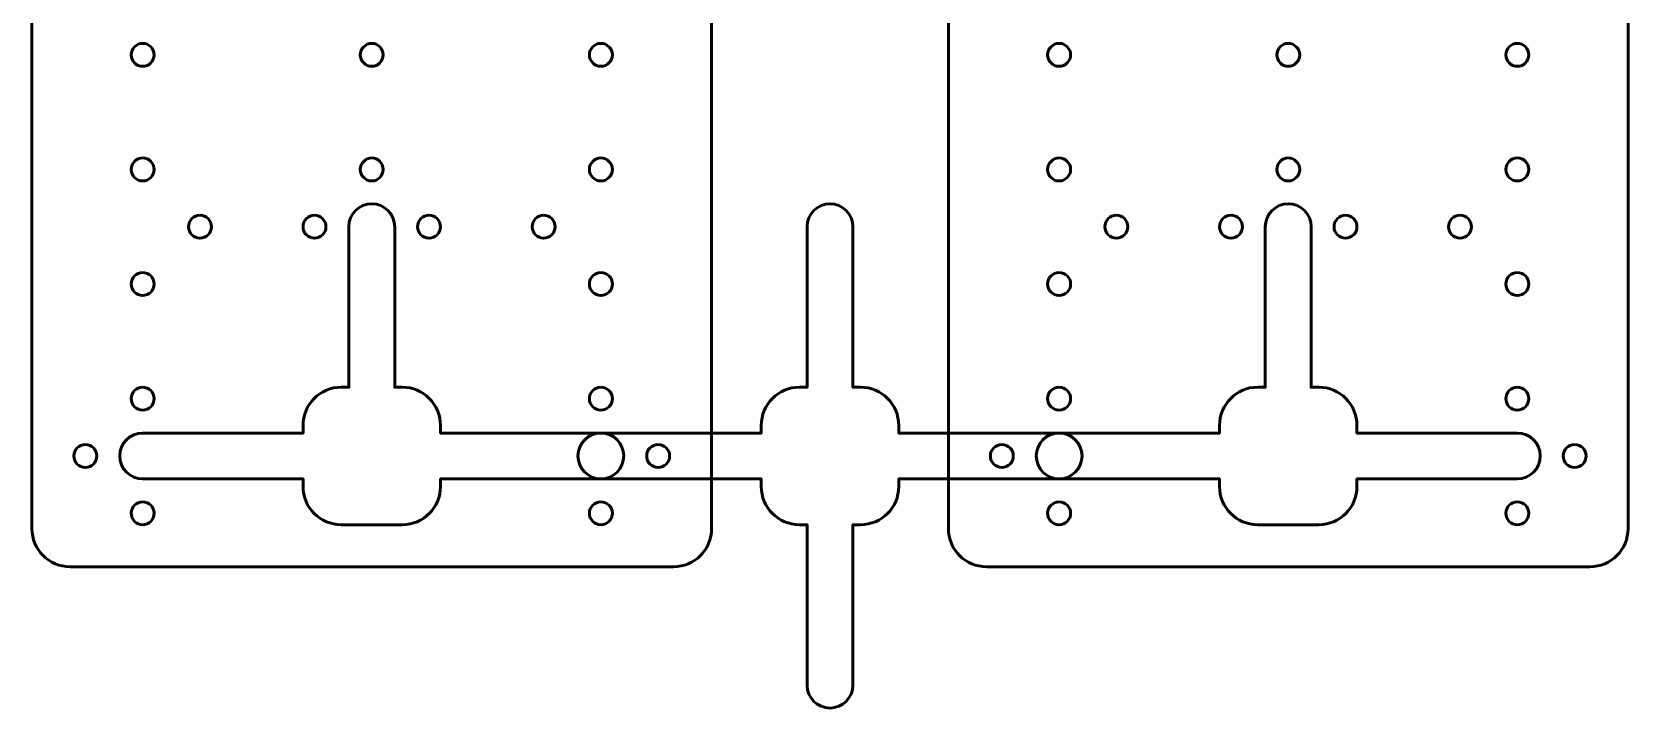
# Model space of a CAD drawing. Header units: centimetres. Extents: x -142 to 94, y -75 to 149.
# Drawn here: x -40.45 to -19.55, y 44.7 to 53.55 of the extents above; entities that cross this region are included whole.
import ezdxf

# ---------------------------------------------------------------- set-up
doc = ezdxf.new("R2010")
doc.units = ezdxf.units.CM
doc.header["$MEASUREMENT"] = 0
doc.layers.add('Layer 1', color=7, linetype='Continuous')

msp = doc.modelspace()

# ---------------------------------------------------------------- linework, layer by layer
at = {"layer": 'Layer 1', "lineweight": 53}
for centre in [(-39, 53.25), (-36, 53.25), (-33, 53.25), (-27, 53.25), (-24, 53.25), (-21, 53.25), (-39, 51.75), (-36, 51.75), (-33, 51.75), (-27, 51.75), (-24, 51.75), (-21, 51.75), (-38.25, 51), (-36.75, 51), (-35.25, 51), (-33.75, 51), (-26.25, 51), (-24.75, 51), (-23.25, 51), (-21.75, 51), (-39, 50.25), (-33, 50.25), (-27, 50.25), (-21, 50.25), (-39, 48.75), (-33, 48.75), (-27, 48.75), (-21, 48.75), (-39.75, 48), (-32.25, 48), (-27.75, 48), (-20.25, 48), (-39, 47.25), (-33, 47.25), (-27, 47.25), (-21, 47.25)]:
    msp.add_ellipse(centre, major_axis=(0, 0.15), ratio=1, dxfattribs=at)
for points, knots in [([(-40.45, 47.05), (-40.45, 47.05), (-40.45, 66.95), (-40.45, 66.95), (-40.45, 66.95), (-40.45, 67.22614), (-40.22614, 67.45), (-39.95, 67.45), (-39.95, 67.45), (-39.95, 67.45), (-32.05, 67.45), (-32.05, 67.45), (-32.05, 67.45), (-31.77386, 67.45), (-31.55, 67.22614), (-31.55, 66.95), (-31.55, 66.95), (-31.55, 66.95), (-31.55, 47.05), (-31.55, 47.05), (-31.55, 47.05), (-31.55, 46.77386), (-31.77386, 46.55), (-32.05, 46.55), (-32.05, 46.55), (-32.05, 46.55), (-39.95, 46.55), (-39.95, 46.55), (-39.95, 46.55), (-40.22614, 46.55), (-40.45, 46.77386), (-40.45, 47.05)], [0, 0, 0, 0, 0.11111111, 0.11111111, 0.11111111, 0.11111111, 0.22222222, 0.22222222, 0.22222222, 0.22222222, 0.33333333, 0.33333333, 0.33333333, 0.33333333, 0.44444444, 0.44444444, 0.44444444, 0.44444444, 0.55555556, 0.55555556, 0.55555556, 0.55555556, 0.66666667, 0.66666667, 0.66666667, 0.66666667, 0.77777778, 0.77777778, 0.77777778, 0.77777778, 1, 1, 1, 1]), ([(-28.45, 47.05), (-28.45, 47.05), (-28.45, 66.95), (-28.45, 66.95), (-28.45, 66.95), (-28.45, 67.22614), (-28.22614, 67.45), (-27.95, 67.45), (-27.95, 67.45), (-27.95, 67.45), (-20.05, 67.45), (-20.05, 67.45), (-20.05, 67.45), (-19.77386, 67.45), (-19.55, 67.22614), (-19.55, 66.95), (-19.55, 66.95), (-19.55, 66.95), (-19.55, 47.05), (-19.55, 47.05), (-19.55, 47.05), (-19.55, 46.77386), (-19.77386, 46.55), (-20.05, 46.55), (-20.05, 46.55), (-20.05, 46.55), (-27.95, 46.55), (-27.95, 46.55), (-27.95, 46.55), (-28.22614, 46.55), (-28.45, 46.77386), (-28.45, 47.05)], [0, 0, 0, 0, 0.11111111, 0.11111111, 0.11111111, 0.11111111, 0.22222222, 0.22222222, 0.22222222, 0.22222222, 0.33333333, 0.33333333, 0.33333333, 0.33333333, 0.44444444, 0.44444444, 0.44444444, 0.44444444, 0.55555556, 0.55555556, 0.55555556, 0.55555556, 0.66666667, 0.66666667, 0.66666667, 0.66666667, 0.77777778, 0.77777778, 0.77777778, 0.77777778, 1, 1, 1, 1]), ([(-36.9, 47.6), (-36.9, 47.6), (-36.9, 47.7), (-36.9, 47.7), (-36.9, 47.7), (-36.9, 47.7), (-39, 47.7), (-39, 47.7), (-39, 47.7), (-39.16569, 47.7), (-39.3, 47.83431), (-39.3, 48), (-39.3, 48), (-39.3, 48.16569), (-39.16569, 48.3), (-39, 48.3), (-39, 48.3), (-39, 48.3), (-36.9, 48.3), (-36.9, 48.3), (-36.9, 48.3), (-36.9, 48.3), (-36.9, 48.4), (-36.9, 48.4), (-36.9, 48.4), (-36.9, 48.67614), (-36.67614, 48.9), (-36.4, 48.9), (-36.4, 48.9), (-36.4, 48.9), (-36.3, 48.9), (-36.3, 48.9), (-36.3, 48.9), (-36.3, 48.9), (-36.3, 51), (-36.3, 51), (-36.3, 51), (-36.3, 51.16569), (-36.16569, 51.3), (-36, 51.3), (-36, 51.3), (-35.83431, 51.3), (-35.7, 51.16569), (-35.7, 51), (-35.7, 51), (-35.7, 51), (-35.7, 48.9), (-35.7, 48.9), (-35.7, 48.9), (-35.7, 48.9), (-35.6, 48.9), (-35.6, 48.9), (-35.6, 48.9), (-35.32386, 48.9), (-35.1, 48.67614), (-35.1, 48.4), (-35.1, 48.4), (-35.1, 48.4), (-35.1, 48.3), (-35.1, 48.3), (-35.1, 48.3), (-35.1, 48.3), (-33, 48.3), (-33, 48.3), (-33, 48.3), (-32.83431, 48.3), (-32.7, 48.16569), (-32.7, 48), (-32.7, 48), (-32.7, 47.83431), (-32.83431, 47.7), (-33, 47.7), (-33, 47.7), (-33, 47.7), (-35.1, 47.7), (-35.1, 47.7), (-35.1, 47.7), (-35.1, 47.7), (-35.1, 47.6), (-35.1, 47.6), (-35.1, 47.6), (-35.1, 47.32386), (-35.32386, 47.1), (-35.6, 47.1), (-35.6, 47.1), (-35.6, 47.1), (-35.7, 47.1), (-35.7, 47.1), (-35.7, 47.1), (-35.7, 47.1), (-36.3, 47.1), (-36.3, 47.1), (-36.3, 47.1), (-36.3, 47.1), (-36.4, 47.1), (-36.4, 47.1), (-36.4, 47.1), (-36.67614, 47.1), (-36.9, 47.32386), (-36.9, 47.6)], [0, 0, 0, 0, 0.03846154, 0.03846154, 0.03846154, 0.03846154, 0.07692308, 0.07692308, 0.07692308, 0.07692308, 0.11538462, 0.11538462, 0.11538462, 0.11538462, 0.15384615, 0.15384615, 0.15384615, 0.15384615, 0.19230769, 0.19230769, 0.19230769, 0.19230769, 0.23076923, 0.23076923, 0.23076923, 0.23076923, 0.26923077, 0.26923077, 0.26923077, 0.26923077, 0.30769231, 0.30769231, 0.30769231, 0.30769231, 0.34615385, 0.34615385, 0.34615385, 0.34615385, 0.38461538, 0.38461538, 0.38461538, 0.38461538, 0.42307692, 0.42307692, 0.42307692, 0.42307692, 0.46153846, 0.46153846, 0.46153846, 0.46153846, 0.5, 0.5, 0.5, 0.5, 0.53846154, 0.53846154, 0.53846154, 0.53846154, 0.57692308, 0.57692308, 0.57692308, 0.57692308, 0.61538462, 0.61538462, 0.61538462, 0.61538462, 0.65384615, 0.65384615, 0.65384615, 0.65384615, 0.69230769, 0.69230769, 0.69230769, 0.69230769, 0.73076923, 0.73076923, 0.73076923, 0.73076923, 0.76923077, 0.76923077, 0.76923077, 0.76923077, 0.80769231, 0.80769231, 0.80769231, 0.80769231, 0.84615385, 0.84615385, 0.84615385, 0.84615385, 0.88461538, 0.88461538, 0.88461538, 0.88461538, 0.92307692, 0.92307692, 0.92307692, 0.92307692, 1, 1, 1, 1]), ([(-24.9, 47.6), (-24.9, 47.6), (-24.9, 47.7), (-24.9, 47.7), (-24.9, 47.7), (-24.9, 47.7), (-27, 47.7), (-27, 47.7), (-27, 47.7), (-27.16569, 47.7), (-27.3, 47.83431), (-27.3, 48), (-27.3, 48), (-27.3, 48.16569), (-27.16569, 48.3), (-27, 48.3), (-27, 48.3), (-27, 48.3), (-24.9, 48.3), (-24.9, 48.3), (-24.9, 48.3), (-24.9, 48.3), (-24.9, 48.4), (-24.9, 48.4), (-24.9, 48.4), (-24.9, 48.67614), (-24.67614, 48.9), (-24.4, 48.9), (-24.4, 48.9), (-24.4, 48.9), (-24.3, 48.9), (-24.3, 48.9), (-24.3, 48.9), (-24.3, 48.9), (-24.3, 51), (-24.3, 51), (-24.3, 51), (-24.3, 51.16569), (-24.16569, 51.3), (-24, 51.3), (-24, 51.3), (-23.83431, 51.3), (-23.7, 51.16569), (-23.7, 51), (-23.7, 51), (-23.7, 51), (-23.7, 48.9), (-23.7, 48.9), (-23.7, 48.9), (-23.7, 48.9), (-23.6, 48.9), (-23.6, 48.9), (-23.6, 48.9), (-23.32386, 48.9), (-23.1, 48.67614), (-23.1, 48.4), (-23.1, 48.4), (-23.1, 48.4), (-23.1, 48.3), (-23.1, 48.3), (-23.1, 48.3), (-23.1, 48.3), (-21, 48.3), (-21, 48.3), (-21, 48.3), (-20.83431, 48.3), (-20.7, 48.16569), (-20.7, 48), (-20.7, 48), (-20.7, 47.83431), (-20.83431, 47.7), (-21, 47.7), (-21, 47.7), (-21, 47.7), (-23.1, 47.7), (-23.1, 47.7), (-23.1, 47.7), (-23.1, 47.7), (-23.1, 47.6), (-23.1, 47.6), (-23.1, 47.6), (-23.1, 47.32386), (-23.32386, 47.1), (-23.6, 47.1), (-23.6, 47.1), (-23.6, 47.1), (-23.7, 47.1), (-23.7, 47.1), (-23.7, 47.1), (-23.7, 47.1), (-24.3, 47.1), (-24.3, 47.1), (-24.3, 47.1), (-24.3, 47.1), (-24.4, 47.1), (-24.4, 47.1), (-24.4, 47.1), (-24.67614, 47.1), (-24.9, 47.32386), (-24.9, 47.6)], [0, 0, 0, 0, 0.03846154, 0.03846154, 0.03846154, 0.03846154, 0.07692308, 0.07692308, 0.07692308, 0.07692308, 0.11538462, 0.11538462, 0.11538462, 0.11538462, 0.15384615, 0.15384615, 0.15384615, 0.15384615, 0.19230769, 0.19230769, 0.19230769, 0.19230769, 0.23076923, 0.23076923, 0.23076923, 0.23076923, 0.26923077, 0.26923077, 0.26923077, 0.26923077, 0.30769231, 0.30769231, 0.30769231, 0.30769231, 0.34615385, 0.34615385, 0.34615385, 0.34615385, 0.38461538, 0.38461538, 0.38461538, 0.38461538, 0.42307692, 0.42307692, 0.42307692, 0.42307692, 0.46153846, 0.46153846, 0.46153846, 0.46153846, 0.5, 0.5, 0.5, 0.5, 0.53846154, 0.53846154, 0.53846154, 0.53846154, 0.57692308, 0.57692308, 0.57692308, 0.57692308, 0.61538462, 0.61538462, 0.61538462, 0.61538462, 0.65384615, 0.65384615, 0.65384615, 0.65384615, 0.69230769, 0.69230769, 0.69230769, 0.69230769, 0.73076923, 0.73076923, 0.73076923, 0.73076923, 0.76923077, 0.76923077, 0.76923077, 0.76923077, 0.80769231, 0.80769231, 0.80769231, 0.80769231, 0.84615385, 0.84615385, 0.84615385, 0.84615385, 0.88461538, 0.88461538, 0.88461538, 0.88461538, 0.92307692, 0.92307692, 0.92307692, 0.92307692, 1, 1, 1, 1])]:
    msp.add_open_spline(points, degree=3, knots=knots, dxfattribs=at)
at = {"layer": 'Layer 1', "color": 4, "lineweight": 53}
msp.add_open_spline([(-30.9, 47.6), (-30.9, 47.6), (-30.9, 47.7), (-30.9, 47.7), (-30.9, 47.7), (-30.9, 47.7), (-33, 47.7), (-33, 47.7), (-33, 47.7), (-33.16569, 47.7), (-33.3, 47.83431), (-33.3, 48), (-33.3, 48), (-33.3, 48.16569), (-33.16569, 48.3), (-33, 48.3), (-33, 48.3), (-33, 48.3), (-30.9, 48.3), (-30.9, 48.3), (-30.9, 48.3), (-30.9, 48.3), (-30.9, 48.4), (-30.9, 48.4), (-30.9, 48.4), (-30.9, 48.67614), (-30.67614, 48.9), (-30.4, 48.9), (-30.4, 48.9), (-30.4, 48.9), (-30.3, 48.9), (-30.3, 48.9), (-30.3, 48.9), (-30.3, 48.9), (-30.3, 51), (-30.3, 51), (-30.3, 51), (-30.3, 51.16569), (-30.16569, 51.3), (-30, 51.3), (-30, 51.3), (-29.83431, 51.3), (-29.7, 51.16569), (-29.7, 51), (-29.7, 51), (-29.7, 51), (-29.7, 48.9), (-29.7, 48.9), (-29.7, 48.9), (-29.7, 48.9), (-29.6, 48.9), (-29.6, 48.9), (-29.6, 48.9), (-29.32386, 48.9), (-29.1, 48.67614), (-29.1, 48.4), (-29.1, 48.4), (-29.1, 48.4), (-29.1, 48.3), (-29.1, 48.3), (-29.1, 48.3), (-29.1, 48.3), (-27, 48.3), (-27, 48.3), (-27, 48.3), (-26.83431, 48.3), (-26.7, 48.16569), (-26.7, 48), (-26.7, 48), (-26.7, 47.83431), (-26.83431, 47.7), (-27, 47.7), (-27, 47.7), (-27, 47.7), (-29.1, 47.7), (-29.1, 47.7), (-29.1, 47.7), (-29.1, 47.7), (-29.1, 47.6), (-29.1, 47.6), (-29.1, 47.6), (-29.1, 47.32386), (-29.32386, 47.1), (-29.6, 47.1), (-29.6, 47.1), (-29.6, 47.1), (-29.7, 47.1), (-29.7, 47.1), (-29.7, 47.1), (-29.7, 47.1), (-29.7, 45), (-29.7, 45), (-29.7, 45), (-29.7, 44.83431), (-29.83431, 44.7), (-30, 44.7), (-30, 44.7), (-30.16569, 44.7), (-30.3, 44.83431), (-30.3, 45), (-30.3, 45), (-30.3, 45), (-30.3, 47.1), (-30.3, 47.1), (-30.3, 47.1), (-30.3, 47.1), (-30.4, 47.1), (-30.4, 47.1), (-30.4, 47.1), (-30.67614, 47.1), (-30.9, 47.32386), (-30.9, 47.6)], degree=3, knots=[0, 0, 0, 0, 0.03448276, 0.03448276, 0.03448276, 0.03448276, 0.06896552, 0.06896552, 0.06896552, 0.06896552, 0.10344828, 0.10344828, 0.10344828, 0.10344828, 0.13793103, 0.13793103, 0.13793103, 0.13793103, 0.17241379, 0.17241379, 0.17241379, 0.17241379, 0.20689655, 0.20689655, 0.20689655, 0.20689655, 0.24137931, 0.24137931, 0.24137931, 0.24137931, 0.27586207, 0.27586207, 0.27586207, 0.27586207, 0.31034483, 0.31034483, 0.31034483, 0.31034483, 0.34482759, 0.34482759, 0.34482759, 0.34482759, 0.37931034, 0.37931034, 0.37931034, 0.37931034, 0.4137931, 0.4137931, 0.4137931, 0.4137931, 0.44827586, 0.44827586, 0.44827586, 0.44827586, 0.48275862, 0.48275862, 0.48275862, 0.48275862, 0.51724138, 0.51724138, 0.51724138, 0.51724138, 0.55172414, 0.55172414, 0.55172414, 0.55172414, 0.5862069, 0.5862069, 0.5862069, 0.5862069, 0.62068966, 0.62068966, 0.62068966, 0.62068966, 0.65517241, 0.65517241, 0.65517241, 0.65517241, 0.68965517, 0.68965517, 0.68965517, 0.68965517, 0.72413793, 0.72413793, 0.72413793, 0.72413793, 0.75862069, 0.75862069, 0.75862069, 0.75862069, 0.79310345, 0.79310345, 0.79310345, 0.79310345, 0.82758621, 0.82758621, 0.82758621, 0.82758621, 0.86206897, 0.86206897, 0.86206897, 0.86206897, 0.89655172, 0.89655172, 0.89655172, 0.89655172, 0.93103448, 0.93103448, 0.93103448, 0.93103448, 1, 1, 1, 1], dxfattribs=at)

doc.saveas('drawing.dxf')
